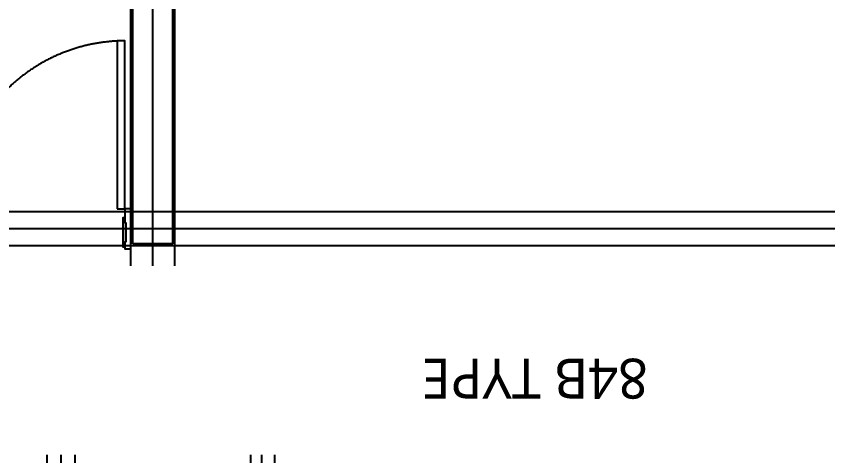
# Model space of a CAD drawing. Header units: millimetres. Extents: x 840000 to 1054178, y 0 to 59400.
# Drawn here: x 891288 to 895347, y 43899 to 46099 of the extents above; entities that cross this region are included whole.
import ezdxf
from ezdxf.enums import TextEntityAlignment as Align
from ezdxf.xclip import XClip

# ---------------------------------------------------------------- set-up
doc = ezdxf.new("R2010")
doc.units = ezdxf.units.MM
doc.header["$LTSCALE"] = 100
doc.header["$XCLIPFRAME"] = 0
doc.linetypes.add('X - 단위세대 확장형$0$CEN', pattern=[62, 60, -1, 0, -1])
doc.linetypes.add('X - 단위세대 확장형$0$X-55$0$CENTER', pattern=[50.8, 31.75, -6.35, 6.35, -6.35])
for name, color, linetype in [('SYM', 7, 'Continuous'), ('X - 단위세대 확장형$0$A-CEN', 1, 'X - 단위세대 확장형$0$CEN'), ('X - 단위세대 확장형$0$AA-WAXM-CONC', 2, 'Continuous'), ('X - 단위세대 확장형$0$AA-XXXX-CNTL', 1, 'X - 단위세대 확장형$0$CEN')]:
    doc.layers.add(name, color=color, linetype=linetype)
doc.layers.add('X - 단위세대 확장형$0$A-door', color=4, linetype='Continuous', lineweight=25)
doc.layers.add('X - 단위세대 확장형$0$A-MC', color=171, linetype='Continuous', plot=False)
doc.layers.add('X - 단위세대 확장형$0$DEFPOINT', color=163, linetype='Continuous', plot=False)
doc.styles.add('X - 단위세대 확장형$0$X-84$0$맑은 고딕', font='malgun.ttf')

# ---------------------------------------------------------------- blocks, each defined once
blk = doc.blocks.new('X - 단위세대 확장형$0$X-55$0$638386742643', base_point=(4884442.7, -1807360.7))
at = {"layer": 'X - 단위세대 확장형$0$A-door'}
for points in [[(4884264.8, -1806959.9), (4884264.8, -1806989.9), (4884334.8, -1806989.9), (4884334.8, -1806984.9), (4884429.8, -1806984.9), (4884429.8, -1806989.9), (4884464.8, -1806989.9), (4884464.8, -1806959.9)], [(4884264.8, -1807029.9), (4884264.8, -1806989.9), (4883424.8, -1806989.9), (4883424.8, -1807029.9)], [(4884334.8, -1806984.9), (4884334.8, -1806989.9), (4884309.8, -1806989.9), (4884309.8, -1806999.9), (4884454.8, -1806999.9), (4884454.8, -1806989.9), (4884429.8, -1806989.9), (4884429.8, -1806984.9)], [(4884334.8, -1807834.9), (4884334.8, -1807829.9), (4884309.8, -1807829.9), (4884309.8, -1807819.9), (4884454.8, -1807819.9), (4884454.8, -1807829.9), (4884429.8, -1807829.9), (4884429.8, -1807834.9)], [(4884264.8, -1807859.9), (4884264.8, -1807829.9), (4884334.8, -1807829.9), (4884334.8, -1807834.9), (4884429.8, -1807834.9), (4884429.8, -1807829.9), (4884464.8, -1807829.9), (4884464.8, -1807859.9)]]:
    blk.add_lwpolyline(points, close=True, dxfattribs=at)
at = {"layer": 'X - 단위세대 확장형$0$A-door', "color": 1, "linetype": 'X - 단위세대 확장형$0$X-55$0$CENTER', "ltscale": 5}
blk.add_arc((4884264.8, -1806989.9), 840, 180, 270, dxfattribs=at)
blk = doc.blocks.new('X - 단위세대 확장형$0$20220221_84')
at = {"layer": 'X - 단위세대 확장형$0$A-CEN'}
for p, q in [((-7420, 8125), (-4941.8, 8125)), ((-8465.1, 7120), (-4941.8, 7120))]:
    blk.add_line(p, q, dxfattribs=at)
at = {"layer": 'X - 단위세대 확장형$0$A-MC'}
for p, q in [((-3895, 2282.5), (-3895, 11185)), ((-3725, 7555), (-3725, 11185)), ((-3725, -201.8), (-3725, 11185)), ((-8465.1, 8195), (-4941.8, 8195)), ((-7375, 8055), (-4941.8, 8055)), ((-3996.2, 7775), (217.5, 7775)), ((-3996.2, 7555), (217.5, 7555)), ((-8465.1, 7175), (-4941.8, 7175)), ((-8465.1, 7055), (-4941.8, 7055))]:
    blk.add_line(p, q, dxfattribs=at)
at = {"layer": 'X - 단위세대 확장형$0$AA-WAXM-CONC'}
for p, q in [((-3885, 7565), (-3885, 7765)), ((-3885, 7765), (-205, 7765)), ((-3885, 7565), (-205, 7565))]:
    blk.add_line(p, q, dxfattribs=at)
at = {"layer": 'X - 단위세대 확장형$0$AA-XXXX-CNTL'}
for p, q in [((-3810, 2700), (-3810, 11185)), ((-3996.2, 7665), (217.5, 7665))]:
    blk.add_line(p, q, dxfattribs=at)
at = {"layer": 'X - 단위세대 확장형$0$A-door', "rotation": 180}
blk.add_blockref('X - 단위세대 확장형$0$X-55$0$638386742643', (-3887.9, 8175.8), dxfattribs=at)
at = {"layer": 'X - 단위세대 확장형$0$DEFPOINT', "style": 'X - 단위세대 확장형$0$X-84$0$맑은 고딕'}
blk.add_text('84B TYPE', height=200, rotation=90, dxfattribs=at).set_placement((-4560.4, 5755), align=Align.MIDDLE_CENTER)
blk = doc.blocks.new('X - 단위세대 확장형', base_point=(-475.4, -286.7))
at = {"rotation": 90}
blk.add_blockref('X - 단위세대 확장형$0$20220221_84', (78887, 64738.1), dxfattribs=at)

msp = doc.modelspace()

# ---------------------------------------------------------------- block references
at = {"layer": 'SYM'}
ref = msp.add_blockref('X - 단위세대 확장형', (820274.7, -16179.1), dxfattribs=at)
XClip(ref).set_block_clipping_path([(27286.2339647645, 22495.2025850526), (88213.6007378809, 68689.6277392105)])

doc.saveas('drawing.dxf')
